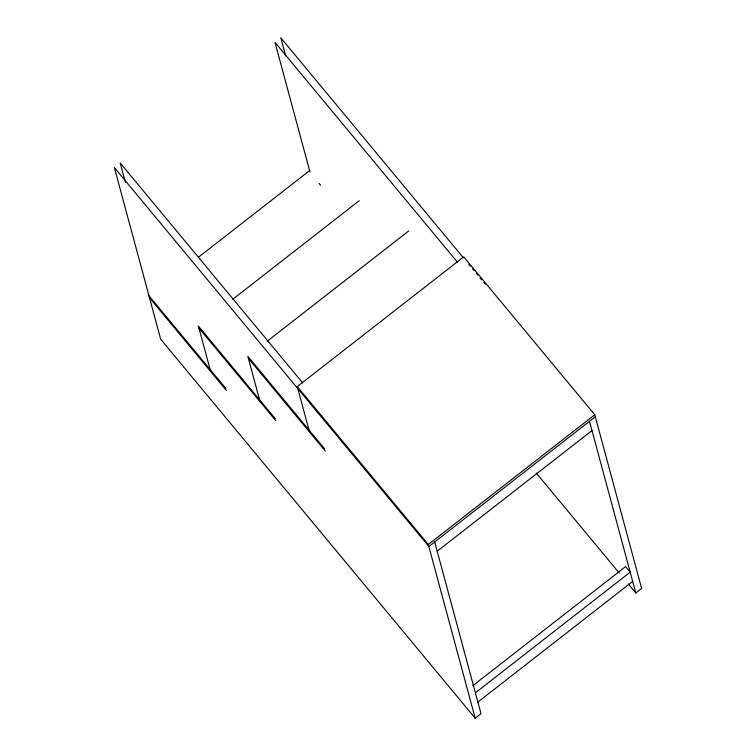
<?xml version="1.0" encoding="UTF-8"?>
<svg xmlns="http://www.w3.org/2000/svg" width="756" height="756" viewBox="0 0 756 756"><rect width="100%" height="100%" fill="white"/><g stroke="black" fill="none" stroke-linecap="round" stroke-linejoin="round"><path stroke-width="1.13" d="M198.252 257.39L309.847 170.402M232.81 299.244L359.28 200.661M267.369 341.107L408.712 230.93M309.535 432.045L297.278 386.59L463.721 256.842L594.764 414.742L641.636 588.452L635.805 592.997L628.264 583.906M434.691 541.976L481.014 713.655L475.184 718.2L428.312 544.49L594.764 414.742M595.312 416.773L428.86 546.512L114.364 167.548L160.688 339.227L475.184 718.2M437.185 551.237L591.986 430.58M472.651 685.843L625.599 566.622L630.183 572.15L475.382 692.817M477.886 702.078L632.687 581.411M463.324 257.73L280.816 37.8L285.721 55.991M468.786 264.307L470.298 266.121M472.557 268.852L474.059 270.667M476.318 273.389L477.83 275.203M480.088 277.925L481.591 279.739M483.849 282.46L485.361 284.275M457.503 262.275L274.986 42.345L309.96 171.952M319.089 183.406L320.582 185.201M536.259 473.029L619.221 573.001M302.702 382.933L120.195 163.003L125.411 182.338M297.278 386.59L428.312 544.49M324.721 448.96L247.845 356.322L260.102 401.776M248.384 358.353L325.26 450.992M275.279 418.701L198.403 326.063L210.669 371.517M198.951 328.095L275.827 420.723M148.97 295.804L225.846 388.442M149.518 297.826L226.394 390.465M589.482 421.309L635.805 592.997"/></g></svg>
